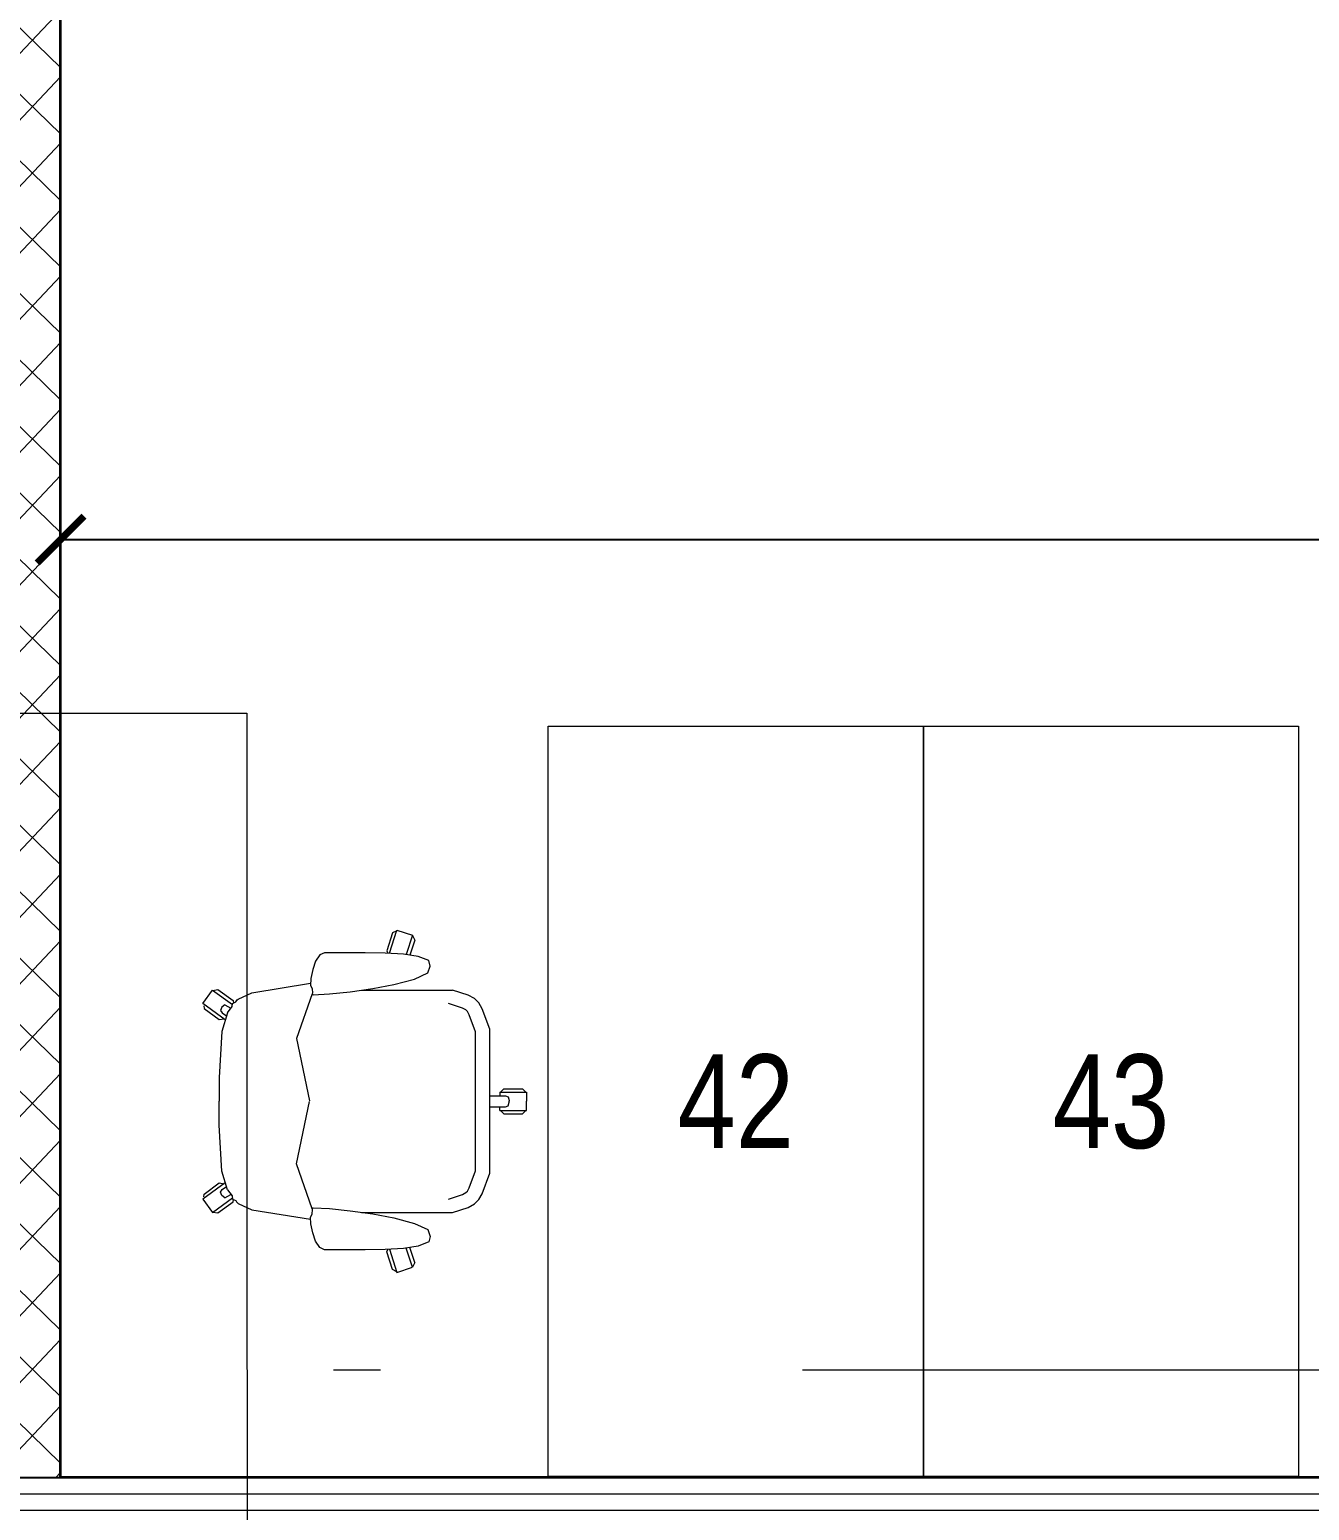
# Model space of a CAD drawing. Extents: x 6529560 to 6558080, y 5579316 to 5588131.
# Drawn here: x 6543793.836 to 6543796.565, y 5579604.228 to 5579607.385 of the extents above; entities that cross this region are included whole.
import ezdxf
from ezdxf.enums import TextEntityAlignment as Align

# ---------------------------------------------------------------- set-up
doc = ezdxf.new("R2010")
doc.units = 0
doc.header["$MEASUREMENT"] = 0
doc.header["$PDSIZE"] = -5
doc.linetypes.add('ACAD_ISO10W100', pattern=[18, 12, -3, 0, -3])
doc.linetypes.add('GR_SOLID', pattern=[0])
doc.layers.get('0').update_dxf_attribs({"color": 2, "linetype": 'CONTINUOUS', "lineweight": 5})
doc.layers.get('Defpoints').update_dxf_attribs({"linetype": 'CONTINUOUS'})
for name, color, linetype, lineweight in [('arch_fundamenty na rzucie', 3, 'CONTINUOUS', 15), ('arch_meble', 5, 'GR_SOLID', 13), ('arch_osie', 181, 'CONTINUOUS', 5), ('arch_powierzchnia', 6, 'CONTINUOUS', 35), ('arch_sciany dzialowe cienkie na hali', 52, 'CONTINUOUS', 15), ('arch_sciany wewnetrzne gk', 70, 'CONTINUOUS', 25), ('arch_sciany wewntrzne gk wypelnienie', 70, 'CONTINUOUS', 13), ('arch_wymiary', 2, 'CONTINUOUS', 13)]:
    doc.layers.add(name, color=color, linetype=linetype, lineweight=lineweight)
doc.styles.add('ISO8', font='iso8.shx', dxfattribs={"width": 0.7})
doc.styles.add('ROMANS', font='romans.shx', dxfattribs={"width": 0.8})
doc.styles.get("Standard").update_dxf_attribs({"font": 'arial.ttf', "width": 0.75})
doc.dimstyles.new('biura', dxfattribs={"dimtxt": 0.25, "dimasz": 0.1, "dimexe": 0.18, "dimexo": 0.0625, "dimgap": 0.04, "dimtad": 1, "dimdec": 1, "dimlfac": 100, "dimzin": 0, "dimdsep": 46, "dimtxsty": 'ISO8', "dimblk": 'ARCHTICK', "dimcen": 0.09, "dimadec": 0, "dimazin": 0, "dimtfac": 1, "dimtdec": 1, "dimtix": 1, "dimtofl": 0, "dimtmove": 0, "dimatfit": 3, "dimldrblk": 'ARCHTICK', "dimfxl": 0.2, "dimfxlon": 1, "dimtolj": 1, "dimtzin": 0, "dimarcsym": 0})
doc.dimstyles.new('D-GB-50', dxfattribs={"dimscale": 50, "dimtxt": 2.5, "dimasz": 2.5, "dimexe": 1, "dimexo": 2, "dimtad": 1, "dimdec": 0, "dimtxsty": 'ROMANS', "dimblk": 'OBLIQUE', "dimcen": 2.5, "dimdle": 1, "dimclrd": 256, "dimclre": 256, "dimclrt": 2, "dimadec": 0, "dimazin": 0, "dimtfac": 1, "dimtdec": 0, "dimtix": 1, "dimtmove": 2, "dimatfit": 3, "dimfxl": 1, "dimarcsym": 0})

# ---------------------------------------------------------------- blocks, each defined once
blk = doc.blocks.new('_ArchTick')
at = {"color": 0, "linetype": 'ByBlock', "const_width": 0.15}
blk.add_lwpolyline([(-0.5, -0.5), (0.5, 0.5)], dxfattribs=at)
blk = doc.blocks.new('*D288')
at = {"layer": 'arch_wymiary', "color": 0, "lineweight": -2, "transparency": 16777216}
for p, q in [((6543793.902183383, 5579606.497695825), (6543793.902183383, 5579606.117695826)), ((6543799.777183797, 5579606.497695825), (6543799.777183797, 5579606.117695826)), ((6543793.902183383, 5579606.297695826), (6543799.777183797, 5579606.297695826))]:
    blk.add_line(p, q, dxfattribs=at)
at = {"layer": 'Defpoints', "color": 0, "transparency": 16777216}
for p in [(6543799.777183797, 5579609.301213698), (6543793.902183383, 5579606.746896117), (6543799.777183797, 5579606.297695826)]:
    blk.add_point(p, dxfattribs=at)
at = {"layer": 'arch_wymiary', "color": 0, "lineweight": -2, "transparency": 16777216, "xscale": 0.1, "yscale": 0.1, "zscale": 0.1, "rotation": 180}
blk.add_blockref('_ArchTick', (6543793.902183383, 5579606.297695826), dxfattribs=at)
at = {"layer": 'arch_wymiary', "color": 0, "lineweight": -2, "transparency": 16777216, "xscale": 0.1, "yscale": 0.1, "zscale": 0.1}
blk.add_blockref('_ArchTick', (6543799.777183797, 5579606.297695826), dxfattribs=at)
at = {"layer": 'arch_wymiary', "color": 0, "transparency": 16777216, "insert": (6543796.83968359, 5579606.462695826), "char_height": 0.25, "attachment_point": 5, "style": 'ISO8'}
blk.add_mtext('\\A1;587.5', dxfattribs=at)
blk = doc.blocks.new('_OBLIQUE')
at = {"color": 0, "linetype": 'ByBlock', "lineweight": -2}
blk.add_line((-0.5, -0.5), (0.5, 0.5), dxfattribs=at)

msp = doc.modelspace()

# ---------------------------------------------------------------- hatches: boundary and pattern name
at = {"layer": 'arch_sciany wewntrzne gk wypelnienie'}
h = msp.add_hatch(dxfattribs=at)
h.set_pattern_fill('ANSI37', color=256, scale=0.8, angle=90)
h.set_pattern_definition([(135, (0, 0), (-0.0707106781186548, -0.0707106781186548), []), (225, (0, 0), (0.0707106781186548, -0.0707106781186548), [])])
h.paths.add_polyline_path([(6543840.473908578, 5579614.177583307), (6543840.553908579, 5579614.177648672), (6543840.553908579, 5579614.27764867), (6543840.473908578, 5579614.277583305)], flags=17)
h.paths.add_polyline_path([(6543839.373908574, 5579614.277583304), (6543839.373908574, 5579614.177583303), (6543839.63390858, 5579614.177583302), (6543839.63390858, 5579614.277583301), (6543839.553908575, 5579614.277583302), (6543839.553908587, 5579615.377583301), (6543839.453908588, 5579615.377583301), (6543839.453908575, 5579614.277583302)], flags=17)
h.paths.add_polyline_path([(6543838.273908569, 5579614.277615989), (6543838.273908569, 5579614.177615988), (6543838.533908576, 5579614.177615987), (6543838.533908576, 5579614.277615986), (6543838.453908571, 5579614.277615986), (6543838.453908583, 5579615.377615986), (6543838.353908584, 5579615.377615986), (6543838.353908571, 5579614.277615987)], flags=17)
h.paths.add_polyline_path([(6543837.35390857, 5579614.177583307), (6543837.433908571, 5579614.177648672), (6543837.433908571, 5579614.27764867), (6543837.35390857, 5579614.277583305)], flags=17)
h.paths.add_polyline_path([(6543829.525027616, 5579614.277643941), (6543829.525027616, 5579614.177643942), (6543829.705027617, 5579614.177643938), (6543829.705027617, 5579614.27764394), (6543829.705027629, 5579615.377643938), (6543829.60502763, 5579615.377643939), (6543829.605027618, 5579614.277643941)], flags=17)
h.paths.add_polyline_path([(6543828.425027611, 5579614.277643952), (6543828.425027611, 5579614.177643953), (6543828.685027618, 5579614.177643949), (6543828.685027619, 5579614.277643949), (6543828.605027613, 5579614.277643949), (6543828.605027625, 5579615.377643948), (6543828.505027626, 5579615.377643949), (6543828.505027613, 5579614.277643951)], flags=17)
h.paths.add_polyline_path([(6543789.575594979, 5579612.07764405), (6543789.575594979, 5579612.177644049), (6543789.835594984, 5579612.177644053), (6543789.835594985, 5579612.077644053), (6543789.755594981, 5579612.077644052), (6543789.755594993, 5579610.977644054), (6543789.655594994, 5579610.977644052), (6543789.655594982, 5579612.077644051)], flags=17)
h.paths.add_polyline_path([(6543788.475594974, 5579612.077644038), (6543788.475594974, 5579612.177644038), (6543788.735594979, 5579612.17764404), (6543788.73559498, 5579612.077644041), (6543788.655594976, 5579612.077644039), (6543788.655594987, 5579610.977644041), (6543788.555594988, 5579610.97764404), (6543788.555594976, 5579612.077644038)], flags=17)
h.paths.add_polyline_path([(6543787.375594969, 5579612.077644002), (6543787.375594969, 5579612.177644001), (6543787.635594974, 5579612.177644004), (6543787.635594975, 5579612.077644005), (6543787.55559497, 5579612.077644003), (6543787.555594982, 5579610.977644005), (6543787.455594983, 5579610.977644003), (6543787.455594971, 5579612.077644003)], flags=17)
h.paths.add_polyline_path([(6543786.275594964, 5579612.077644013), (6543786.275594964, 5579612.177644013), (6543786.535594969, 5579612.177644016), (6543786.53559497, 5579612.077644017), (6543786.455594966, 5579612.077644015), (6543786.455594977, 5579610.977644017), (6543786.355594977, 5579610.977644016), (6543786.355594966, 5579612.077644014)], flags=17)
h.paths.add_polyline_path([(6543785.175594958, 5579612.077644002), (6543785.175594958, 5579612.177644001), (6543785.435594964, 5579612.177644004), (6543785.435594965, 5579612.077644005), (6543785.355594961, 5579612.077644003), (6543785.355594971, 5579610.977644005), (6543785.255594972, 5579610.977644003), (6543785.25559496, 5579612.077644003)], flags=17)
h.paths.add_polyline_path([(6543784.075594953, 5579612.077644002), (6543784.075594953, 5579612.177644001), (6543784.335594958, 5579612.177644004), (6543784.33559496, 5579612.077644005), (6543784.255594955, 5579612.077644003), (6543784.255594967, 5579610.977644005), (6543784.155594967, 5579610.977644003), (6543784.155594956, 5579612.077644003)], flags=17)
h.paths.add_polyline_path([(6543789.575594977, 5579614.277643952), (6543789.575594977, 5579614.177643953), (6543789.835594983, 5579614.177643949), (6543789.835594984, 5579614.277643949), (6543789.755594978, 5579614.277643949), (6543789.755594992, 5579615.377643948), (6543789.655594991, 5579615.377643949), (6543789.655594979, 5579614.277643951)], flags=17)
h.paths.add_polyline_path([(6543788.475594972, 5579614.277643961), (6543788.475594972, 5579614.177643962), (6543788.735594978, 5579614.177643958), (6543788.735594978, 5579614.277643957), (6543788.655594974, 5579614.277643959), (6543788.655594986, 5579615.377643957), (6543788.555594987, 5579615.377643959), (6543788.555594974, 5579614.27764396)], flags=17)
h.paths.add_polyline_path([(6543787.375594968, 5579614.27764397), (6543787.375594968, 5579614.17764397), (6543787.635594973, 5579614.177643968), (6543787.635594974, 5579614.277643967), (6543787.55559497, 5579614.277643968), (6543787.555594982, 5579615.377643968), (6543787.455594983, 5579615.377643968), (6543787.45559497, 5579614.277643969)], flags=17)
h.paths.add_polyline_path([(6543786.275594964, 5579614.277643985), (6543786.275594964, 5579614.177643986), (6543786.535594969, 5579614.177643983), (6543786.53559497, 5579614.277643982), (6543786.455594966, 5579614.277643982), (6543786.455594977, 5579615.377643982), (6543786.355594977, 5579615.377643982), (6543786.355594966, 5579614.277643984)], flags=17)
h.paths.add_polyline_path([(6543785.175594958, 5579614.277643994), (6543785.175594958, 5579614.177643994), (6543785.435594964, 5579614.177643992), (6543785.435594965, 5579614.277643992), (6543785.355594961, 5579614.277643993), (6543785.355594971, 5579615.377643992), (6543785.255594972, 5579615.377643992), (6543785.25559496, 5579614.277643993)], flags=17)
h.paths.add_polyline_path([(6543781.972169975, 5579609.3276456), (6543787.90719227, 5579609.3276456), (6543787.90719227, 5579609.202006787), (6543781.972169975, 5579609.202006787)])
h.paths.add_polyline_path([(6543780.361376819, 5579614.177643975), (6543780.441376822, 5579614.177643975), (6543780.441376822, 5579614.277643973), (6543780.361376819, 5579614.277643973)], flags=17)
h.paths.add_polyline_path([(6543779.341376821, 5579614.17764399), (6543779.521376822, 5579614.177643983), (6543779.521376822, 5579614.277643982), (6543779.441376821, 5579614.277643984), (6543779.441376833, 5579615.377643982), (6543779.341376834, 5579615.377643984)], flags=17)
h.paths.add_polyline_path([(6543833.361016615, 5579612.647213402), (6543835.208801121, 5579612.64685235), (6543835.208807006, 5579612.771917116), (6543834.409849148, 5579612.771921823), (6543834.409865301, 5579615.527638623), (6543834.159866853, 5579615.527638623), (6543834.159843253, 5579612.772126341), (6543833.361016615, 5579612.772126339)])
h.paths.add_polyline_path([(6543778.349814429, 5579615.527631871), (6543780.441365607, 5579615.527631871), (6543780.441365607, 5579615.377631874), (6543778.349814695, 5579615.377631874), (6543778.349825921, 5579612.917641108), (6543778.399834658, 5579612.917640253), (6543778.399834658, 5579612.792640253), (6543778.349825921, 5579612.792641118), (6543778.349825921, 5579610.852644004), (6543778.399834656, 5579610.852644004), (6543778.399834656, 5579610.727644003), (6543778.224825921, 5579610.727644003), (6543778.224815727, 5579615.527625992), (6543778.349815726, 5579615.527625987)])
h.paths.add_polyline_path([(6543828.83924719, 5579611.247649331), (6543835.958224717, 5579611.247649331), (6543835.958224717, 5579611.12264933), (6543828.83924728, 5579611.122607622)])
h.paths.add_polyline_path([(6543808.317983464, 5579612.772742757), (6543808.474744683, 5579612.772742531), (6543808.474693172, 5579615.527641331), (6543808.599693171, 5579615.527641331), (6543808.599693163, 5579612.772742414), (6543809.699693164, 5579612.772741382), (6543809.699693163, 5579612.646457298), (6543808.474796191, 5579612.644646927), (6543808.474796191, 5579612.6446483), (6543808.317986054, 5579612.644522107)])
h.paths.add_polyline_path([(6543805.22479353, 5579612.772742414), (6543807.317983462, 5579612.7727442), (6543807.317983462, 5579612.643717362), (6543805.22479829, 5579612.642032881), (6543805.099694409, 5579612.641932258), (6543805.099693162, 5579615.527642674), (6543805.224693162, 5579615.527649358)])
h.paths.add_polyline_path([(6543816.893979587, 5579612.77274695), (6543817.054669193, 5579612.772747037), (6543817.054667, 5579615.527675202), (6543817.17966702, 5579615.527641677), (6543817.179701491, 5579612.772737647), (6543817.477997321, 5579612.772737645), (6543817.477997874, 5579612.651888405), (6543816.893981201, 5579612.651576444)])
h.paths.add_polyline_path([(6543805.224693852, 5579611.122640491), (6543805.224693852, 5579610.913028248), (6543805.099693852, 5579610.913028246), (6543805.099693854, 5579611.122640491), (6543805.099693854, 5579611.24764049), (6543819.105806204, 5579611.24764049), (6543819.105806204, 5579611.122276754)])
h.paths.add_polyline_path([(6543745.123330788, 5579608.632647505), (6543744.999702099, 5579608.632649105), (6543744.999702099, 5579608.507649107), (6543745.123330788, 5579608.507647504)], flags=17)
h.paths.add_polyline_path([(6543748.446571044, 5579609.862647505), (6543748.446571044, 5579609.737649101), (6543749.439646533, 5579609.737647505), (6543749.439646533, 5579615.527641583), (6543749.189959978, 5579615.5276819), (6543749.189959978, 5579614.257648535), (6543747.863815606, 5579614.257648535), (6543747.863815606, 5579614.319091632), (6543747.738824341, 5579614.319091632), (6543747.738824371, 5579614.257648535), (6543746.119675754, 5579614.257649025), (6543746.119675754, 5579614.132647428), (6543746.669679385, 5579614.132688155), (6543746.669688122, 5579614.014686343), (6543746.79468271, 5579614.014686343), (6543746.79468271, 5579614.132648536), (6543749.314959979, 5579614.132648536), (6543749.314959979, 5579612.579351942), (6543746.794679387, 5579612.579351943), (6543746.794679387, 5579613.014686343), (6543746.669682709, 5579613.014686343), (6543746.669682709, 5579612.389567339), (6543746.794679387, 5579612.389567339), (6543746.794679387, 5579612.454351944), (6543749.314959979, 5579612.454351943), (6543749.314959979, 5579609.862647505)])
h.paths.add_polyline_path([(6543746.428782015, 5579609.862649101), (6543746.428782015, 5579609.737647505), (6543747.107352153, 5579609.737647505), (6543747.107360887, 5579609.680573947), (6543747.232360886, 5579609.680573947), (6543747.232360886, 5579609.737647505), (6543747.446571045, 5579609.737647505), (6543747.446571045, 5579609.862649101), (6543746.794679387, 5579609.862647506), (6543746.794679387, 5579611.389567339), (6543746.669682709, 5579611.389567339), (6543746.669679388, 5579609.862647506)])
h.paths.add_polyline_path([(6543744.999702099, 5579607.402649105), (6543744.999702099, 5579607.277649105), (6543747.007360886, 5579607.277184575), (6543747.007360886, 5579607.160867225), (6543747.232360886, 5579607.160867225), (6543747.232360886, 5579608.680573947), (6543747.107360886, 5579608.680573946), (6543747.107352152, 5579608.632647506), (6543746.123330788, 5579608.632647505), (6543746.123330792, 5579608.507647504), (6543746.982352152, 5579608.507647504), (6543746.982360886, 5579607.402606367)])
h.paths.add_polyline_path([(6543820.237872684, 5579612.67773972), (6543820.362872734, 5579612.67773972), (6543820.362872732, 5579612.399858655), (6543820.237872682, 5579612.399858655)])
h.paths.add_polyline_path([(6543799.182193707, 5579609.327006783), (6543799.182193707, 5579609.202011576), (6543799.77720805, 5579609.202011576), (6543799.77720805, 5579604.297651766), (6543799.902208051, 5579604.297651766), (6543799.902208048, 5579609.202006796), (6543805.099707395, 5579609.202006796), (6543805.099707395, 5579604.627641475), (6543805.224707393, 5579604.627641475), (6543805.224707388, 5579609.913028247), (6543805.099716125, 5579609.913028247), (6543805.099716125, 5579609.327006783)])
h.paths.add_polyline_path([(6543793.302191652, 5579609.327001902), (6543793.302191652, 5579609.202008302), (6543793.777183383, 5579609.202013182), (6543793.777183383, 5579604.297651766), (6543793.902183383, 5579604.297652569), (6543793.902183383, 5579609.202012379), (6543798.182193707, 5579609.202011576), (6543798.182193707, 5579609.327010656), (6543793.902183383, 5579609.32700872), (6543793.902183383, 5579609.527006782), (6543793.777183383, 5579609.527006782), (6543793.777183384, 5579609.327007751)])
h.paths.add_polyline_path([(6543789.00719227, 5579609.202006787), (6543789.00719227, 5579604.297651767), (6543789.132192269, 5579604.297651768), (6543789.132192269, 5579609.202006793), (6543792.302191652, 5579609.202006793), (6543792.302191652, 5579609.327000395), (6543788.907192269, 5579609.327965014), (6543788.907192269, 5579609.202326184)])
h.paths.add_polyline_path([(6543780.697193892, 5579608.457641272), (6543779.506488085, 5579608.45764271), (6543779.506488085, 5579608.332641116), (6543780.697192259, 5579608.332641119), (6543780.697192259, 5579604.297651766), (6543780.822192274, 5579604.297651768), (6543780.822192244, 5579608.332641117), (6543780.822192243, 5579608.454722951), (6543780.822192247, 5579609.202006769), (6543780.972169976, 5579609.202965008), (6543780.972169976, 5579609.327326192), (6543780.697195262, 5579609.327006784), (6543780.697192523, 5579608.457641272)])
h.paths.add_polyline_path([(6543778.224825921, 5579604.297651767), (6543778.349825922, 5579604.297651766), (6543778.349825922, 5579608.332641116), (6543778.506488084, 5579608.332642711), (6543778.506488102, 5579608.457641076), (6543778.224825921, 5579608.457641076)])
h.paths.add_polyline_path([(6543783.155587191, 5579615.527644002), (6543783.155587191, 5579615.377644002), (6543790.755594967, 5579615.377644002), (6543790.755594967, 5579615.527608423)], flags=17)
h.paths.add_polyline_path([(6543837.353912119, 5579615.527608423), (6543837.353912119, 5579615.377608424), (6543840.553907954, 5579615.377610054), (6543840.553907878, 5579615.527608465)], flags=17)
h.paths.add_polyline_path([(6543827.505027612, 5579615.52764001), (6543827.505027612, 5579615.37764001), (6543831.2158289, 5579615.37764001), (6543831.2158289, 5579615.527638687)], flags=17)
h.paths.add_polyline_path([(6543825.255011938, 5579615.52764001), (6543825.255011938, 5579615.37764001), (6543827.255027697, 5579615.377641029), (6543827.255027697, 5579615.52764001)])
h.paths.add_polyline_path([(6543783.155592786, 5579612.177644101), (6543783.235594954, 5579612.177644005), (6543783.235594954, 5579612.077644003), (6543783.155592786, 5579612.0776441)], flags=17)
h.paths.add_polyline_path([(6543784.075594953, 5579614.277644004), (6543784.075594953, 5579614.177644004), (6543784.335594958, 5579614.177644002), (6543784.33559496, 5579614.277644002), (6543784.255594955, 5579614.277644004), (6543784.255594967, 5579615.377644001), (6543784.155594967, 5579615.377644002), (6543784.155594956, 5579614.277644004)], flags=17)
h.paths.add_polyline_path([(6543783.155594955, 5579614.177644014), (6543783.235594954, 5579614.177644014), (6543783.235594954, 5579614.277644012), (6543783.155594955, 5579614.277644012)], flags=17)
h.paths.add_polyline_path([(6543827.505027612, 5579614.177611269), (6543827.585027614, 5579614.177676635), (6543827.585027614, 5579614.277676633), (6543827.505027612, 5579614.277611268)], flags=17)
h.paths.add_polyline_path([(6543745.599693336, 5579615.5276819), (6543747.863815606, 5579615.5276819), (6543747.863815606, 5579615.319091632), (6543747.738815605, 5579615.319091632), (6543747.738815605, 5579615.402681899), (6543745.069693336, 5579615.402681899), (6543745.069693336, 5579615.477648036), (6543745.599693336, 5579615.477648036)])
h.paths.add_polyline_path([(6543827.839247191, 5579611.247649331), (6543827.839247248, 5579611.122646664), (6543827.592183255, 5579611.122646549), (6543827.592183262, 5579604.297651766), (6543827.467312976, 5579604.297649434), (6543827.467298472, 5579611.399858438), (6543827.592183255, 5579611.399858654), (6543827.592183256, 5579611.247667825)])
h.paths.add_polyline_path([(6543837.22890073, 5579615.527638687), (6543837.353912119, 5579615.527638687), (6543837.353907421, 5579613.872753843), (6543837.228896032, 5579613.872753843)])
h.paths.add_polyline_path([(6543836.208807007, 5579612.772754191), (6543836.208807007, 5579612.647757458), (6543837.828907539, 5579612.647760095), (6543837.828907539, 5579611.247686332), (6543836.958224717, 5579611.247649331), (6543836.958224717, 5579611.122650908), (6543837.953909791, 5579611.122650913), (6543837.953914312, 5579612.647748583), (6543840.678908602, 5579612.647740743), (6543840.678908609, 5579615.527638317), (6543840.553907878, 5579615.527638686), (6543840.553909282, 5579612.77275742), (6543837.353907514, 5579612.772755825), (6543837.35390262, 5579612.872753844), (6543837.22889999, 5579612.872753844), (6543837.228904794, 5579612.77275576)])
h.paths.add_polyline_path([(6543831.2158289, 5579615.527638687), (6543831.34083043, 5579615.527638687), (6543831.34083043, 5579613.872753847), (6543831.2158289, 5579613.872753847)], flags=17)
h.paths.add_polyline_path([(6543826.398084215, 5579612.772750428), (6543826.398084401, 5579612.647743842), (6543827.467312969, 5579612.647744989), (6543827.467312967, 5579612.399858652), (6543827.592183252, 5579612.399858652), (6543827.592183255, 5579612.647745205), (6543832.361016614, 5579612.647753844), (6543832.361016614, 5579612.772753844), (6543831.34083043, 5579612.772753844), (6543831.34083043, 5579612.872753844), (6543831.215830198, 5579612.87275378), (6543831.215830303, 5579612.772752684), (6543827.505027612, 5579612.772752684), (6543827.505027612, 5579615.52764001), (6543827.255027621, 5579615.527639882), (6543827.255029025, 5579612.772750659)])
h.paths.add_polyline_path([(6543818.477997318, 5579612.772737647), (6543818.554667768, 5579612.772737647), (6543818.554667768, 5579612.647737482), (6543818.477997318, 5579612.647737482)])
h.paths.add_polyline_path([(6543825.255011938, 5579612.772749634), (6543825.398084216, 5579612.772749634), (6543825.398084216, 5579612.647742368), (6543825.255011938, 5579612.647742368)])
h.paths.add_polyline_path([(6543821.662872733, 5579611.247688818), (6543821.662872733, 5579611.122640033), (6543823.777289503, 5579611.1226514), (6543823.777289503, 5579609.435285017), (6543820.362872732, 5579609.435285017), (6543820.362842877, 5579609.310026228), (6543823.777259483, 5579609.309334168), (6543823.777259483, 5579608.060255593), (6543822.30179626, 5579608.060255593), (6543822.301805819, 5579607.935151793), (6543823.90193208, 5579607.935255579), (6543823.902703599, 5579611.247688818)])
h.paths.add_polyline_path([(6543820.105806204, 5579611.247689692), (6543820.105806204, 5579611.122175728), (6543820.237872682, 5579611.122162385), (6543820.237872682, 5579604.297651766), (6543820.362183444, 5579604.297651766), (6543820.3625344, 5579609.310148065), (6543820.362857805, 5579609.31026457), (6543820.362857805, 5579609.435417349), (6543820.362872732, 5579609.435285017), (6543820.362872732, 5579611.1226514), (6543820.662872733, 5579611.122640033), (6543820.662870459, 5579611.247645492), (6543820.362872732, 5579611.247640033), (6543820.362872732, 5579611.399858654), (6543820.237872682, 5579611.399858654), (6543820.237872682, 5579611.247656587)])
h.paths.add_polyline_path([(6543801.009680382, 5579610.852644002), (6543801.009680382, 5579610.727645598), (6543803.699683141, 5579610.727644003), (6543803.699683141, 5579615.527642674), (6543803.574683138, 5579615.527642674), (6543803.57468316, 5579610.85264402)])
h.paths.add_polyline_path([(6543795.077379227, 5579610.852644005), (6543795.077379227, 5579610.727644003), (6543800.009680381, 5579610.727644003), (6543800.009680381, 5579610.852644004), (6543799.766101673, 5579610.852644004), (6543799.766101673, 5579615.527642674), (6543799.641101672, 5579615.527642674), (6543799.641101673, 5579610.852644002)])
h.paths.add_polyline_path([(6543793.902183383, 5579610.727644003), (6543794.077379227, 5579610.727644003), (6543794.077379227, 5579610.852644007), (6543793.902183377, 5579610.852644007), (6543793.902183377, 5579615.527642674), (6543793.777183376, 5579615.527642674), (6543793.777183384, 5579610.852644007), (6543792.770377547, 5579610.852644004), (6543792.770377547, 5579610.727644003), (6543793.777183384, 5579610.727644003), (6543793.777183384, 5579610.527644003), (6543793.902183383, 5579610.527644003)])
h.paths.add_polyline_path([(6543783.155595925, 5579612.853053505), (6543783.03058719, 5579612.853053505), (6543783.030587192, 5579610.852644004), (6543782.049914089, 5579610.852644004), (6543782.049914089, 5579610.727645599), (6543782.994817046, 5579610.7276456), (6543782.994825782, 5579610.7276456), (6543783.119817049, 5579610.7276456), (6543783.119817046, 5579610.727644004), (6543791.770377546, 5579610.727645598), (6543791.770377546, 5579610.852644004), (6543790.880594968, 5579610.852644005), (6543790.880594205, 5579615.527644007), (6543790.755594967, 5579615.527644007), (6543790.755594969, 5579610.977644008), (6543783.155587192, 5579610.977644003)])
h.paths.add_polyline_path([(6543783.03058719, 5579613.853053506), (6543783.155587191, 5579613.853053506), (6543783.155587191, 5579615.527644002), (6543783.03058719, 5579615.527644002)], flags=17)
h.paths.add_polyline_path([(6543780.441376833, 5579615.527645331), (6543780.441376835, 5579612.917640253), (6543779.399834651, 5579612.917640253), (6543779.399834658, 5579612.792640253), (6543780.441376835, 5579612.792640253), (6543780.441376835, 5579610.852644004), (6543779.399834656, 5579610.852644004), (6543779.399834656, 5579610.727645599), (6543781.049914088, 5579610.727645599), (6543781.049914088, 5579610.8526456), (6543780.641373033, 5579610.852644004), (6543780.641373032, 5579615.52764535)])
h.paths.add_polyline_path([(6543747.007360884, 5579606.160867224), (6543747.132360887, 5579606.160867224), (6543747.132352156, 5579604.297651766), (6543747.007352153, 5579604.297651766)])
h.paths.add_polyline_path([(6543745.06970212, 5579609.862647505), (6543745.428782016, 5579609.862647505), (6543745.428782016, 5579609.737647505), (6543745.06970212, 5579609.737647505)])
h.paths.add_polyline_path([(6543745.069693336, 5579614.257647429), (6543745.119675755, 5579614.257647429), (6543745.119675755, 5579614.132649025), (6543745.069693336, 5579614.132649025)])
h.paths.add_polyline_path([(6543815.893979589, 5579612.651389023), (6543810.699693164, 5579612.648267668), (6543810.699693164, 5579612.772741382), (6543813.599693167, 5579612.772745148), (6543813.599693167, 5579615.527675202), (6543813.724693166, 5579615.527675202), (6543813.724693166, 5579612.772745216), (6543815.893979588, 5579612.772741382)])

# ---------------------------------------------------------------- linework, layer by layer
at = {"layer": 'arch_fundamenty na rzucie', "extrusion": (-4.9482356e-09, -8.031561e-10, 1)}
msp.add_lwpolyline([(6543794.299588728, 5579605.927745289), (6543794.299874589, 5579603.127745305), (6543792.299874596, 5579603.127541131), (6543792.299588737, 5579605.927541113)], close=True, dxfattribs=at)
at = {"layer": 'arch_meble'}
for p, q in [((6543794.609866644, 5579605.458950732, 6.604064671682199), (6543794.597506645, 5579605.420900731, 6.604064671682199)), ((6543794.603476644, 5579605.415660731, 6.604064671682199), (6543794.619446645, 5579605.464800729, 6.604064671682199)), ((6543794.619069326, 5579605.463639717, 6.604064671682199), (6543794.609866644, 5579605.458950732, 6.604064671682199)), ((6543794.619446645, 5579605.464800729, 6.604064671682199), (6543794.652736644, 5579605.453990731, 6.604064671682199)), ((6543794.652736644, 5579605.453990731, 6.604064671682199), (6543794.639397924, 5579605.412933293, 6.604064671682199)), ((6543794.657416644, 5579605.443490729, 6.604064671682199), (6543794.647103086, 5579605.411748448, 6.604064671682199)), ((6543794.65247883, 5579605.453197155, 6.604064671682199), (6543794.657416644, 5579605.443490729, 6.604064671682199)), ((6543794.454906644, 5579605.412160729, 6.604064671682199), (6543794.445856645, 5579605.398520729, 6.604064671682199)), ((6543794.464706645, 5579605.416720728, 6.604064671682199), (6543794.454906644, 5579605.412160729, 6.604064671682199)), ((6543794.551406644, 5579605.41685073, 6.604064671682199), (6543794.464706645, 5579605.416720728, 6.604064671682199)), ((6543794.594486645, 5579605.416180732, 6.604064671682199), (6543794.551406644, 5579605.41685073, 6.604064671682199)), ((6543794.633236644, 5579605.413880734, 6.604064671682199), (6543794.594486645, 5579605.416180732, 6.604064671682199)), ((6543794.597506645, 5579605.420900731, 6.604064671682199), (6543794.600080779, 5579605.415848692, 6.604064671682199)), ((6543794.664776645, 5579605.409030731, 6.604064671682199), (6543794.633236644, 5579605.413880734, 6.604064671682199)), ((6543794.687266645, 5579605.400000732, 6.604064671682199), (6543794.664776645, 5579605.409030731, 6.604064671682199)), ((6543794.439726646, 5579605.38083073, 6.604064671682199), (6543794.436036647, 5579605.361670729, 6.604064671682199)), ((6543794.445856645, 5579605.398520729, 6.604064671682199), (6543794.439726646, 5579605.38083073, 6.604064671682199)), ((6543794.684936646, 5579605.373610734, 6.604064671682199), (6543794.690306644, 5579605.388090732, 6.604064671682199)), ((6543794.690306644, 5579605.388090732, 6.604064671682199), (6543794.687266645, 5579605.400000732, 6.604064671682199)), ((6543794.310196647, 5579605.331430728, 6.604064671682199), (6543794.435409982, 5579605.351513269, 6.604064671682199)), ((6543794.436036647, 5579605.361670729, 6.604064671682199), (6543794.435126645, 5579605.34692073, 6.604064671682199)), ((6543794.435126645, 5579605.34692073, 6.604064671682199), (6543794.438696647, 5579605.34041073, 6.604064671682199)), ((6543794.568176645, 5579605.34039073, 6.604064671682199), (6543794.612766645, 5579605.348810731, 6.604064671682199)), ((6543794.612766645, 5579605.348810731, 6.604064671682199), (6543794.656756646, 5579605.360660732, 6.604064671682199)), ((6543794.656756646, 5579605.360660732, 6.604064671682199), (6543794.684936646, 5579605.373610734, 6.604064671682199)), ((6543794.205626645, 5579605.308710727, 6.604064671682199), (6543794.226196646, 5579605.337030727, 6.604064671682199)), ((6543794.226196646, 5579605.337030727, 6.604064671682199), (6543794.268566042, 5579605.306244203, 6.604064671682199)), ((6543794.22686262, 5579605.336546817, 6.604064671682199), (6543794.237626647, 5579605.338240727, 6.604064671682199)), ((6543794.237626647, 5579605.338240727, 6.604064671682199), (6543794.269986647, 5579605.314730729, 6.604064671682199)), ((6543794.269986647, 5579605.314730729, 6.604064671682199), (6543794.270804034, 5579605.30954403, 6.604064671682199)), ((6543794.276166646, 5579605.311930728, 6.604064671682199), (6543794.277026647, 5579605.314250726, 6.604064671682199)), ((6543794.277026647, 5579605.314250726, 6.604064671682199), (6543794.278432093, 5579605.315975587, 6.604064671682199)), ((6543794.278432093, 5579605.315975587, 6.604064671682199), (6543794.280526644, 5579605.317990727, 6.604064671682199)), ((6543794.280526644, 5579605.317990727, 6.604064671682199), (6543794.310196647, 5579605.331430728, 6.604064671682199)), ((6543794.438801699, 5579605.329361491, 6.604064671682199), (6543794.405466647, 5579605.233610729, 6.604064671682199)), ((6543794.438696647, 5579605.34041073, 6.604064671682199), (6543794.439236647, 5579605.330680731, 6.604064671682199)), ((6543794.439236647, 5579605.330680731, 6.604064671682199), (6543794.438801699, 5579605.329361491, 6.604064671682199)), ((6543794.438801699, 5579605.329361491, 6.604064671682199), (6543794.440956645, 5579605.327070729, 6.604064671682199)), ((6543794.440956645, 5579605.327070729, 6.604064671682199), (6543794.475526647, 5579605.328930729, 6.604064671682199)), ((6543794.475526647, 5579605.328930729, 6.604064671682199), (6543794.519436645, 5579605.33347073, 6.604064671682199)), ((6543794.519436645, 5579605.33347073, 6.604064671682199), (6543794.568176645, 5579605.34039073, 6.604064671682199)), ((6543794.544017948, 5579605.336960731, 6.604064671682199), (6543794.738226646, 5579605.336960732, 6.604064671682199)), ((6543794.771246647, 5579605.326470733, 6.604064671682199), (6543794.738226646, 5579605.336960732, 6.604064671682199)), ((6543794.784766646, 5579605.318860733, 6.604064671682199), (6543794.771246647, 5579605.326470733, 6.604064671682199)), ((6543794.793916646, 5579605.309710732, 6.604064671682199), (6543794.784766646, 5579605.318860733, 6.604064671682199)), ((6543794.253454944, 5579605.273956672, 6.604064671682199), (6543794.205626645, 5579605.308710727, 6.604064671682199)), ((6543794.207334594, 5579605.303471209, 6.604064671682199), (6543794.208236647, 5579605.297790728, 6.604064671682199)), ((6543794.208236647, 5579605.297790728, 6.604064671682199), (6543794.240625021, 5579605.274285239, 6.604064671682199)), ((6543794.246116647, 5579605.300970727, 6.604064671682199), (6543794.243296646, 5579605.293720727, 6.604064671682199)), ((6543794.243296646, 5579605.293720727, 6.604064671682199), (6543794.246776647, 5579605.288500728, 6.604064671682199)), ((6543794.257966645, 5579605.288820729, 6.604064671682199), (6543794.245846647, 5579605.248890727, 6.604064671682199)), ((6543794.252186645, 5579605.305850726, 6.604064671682199), (6543794.246116647, 5579605.300970727, 6.604064671682199)), ((6543794.246776647, 5579605.288500728, 6.604064671682199), (6543794.255855796, 5579605.281906107, 6.604064671682199)), ((6543794.252186645, 5579605.305850726, 6.604064671682199), (6543794.265302027, 5579605.298555192, 6.604064671682199)), ((6543794.257966645, 5579605.288820729, 6.604064671682199), (6543794.267856022, 5579605.301944487, 6.604064671682199)), ((6543794.267856022, 5579605.301944487, 6.604064671682199), (6543794.268976646, 5579605.308730727, 6.604064671682199)), ((6543794.268976646, 5579605.308730727, 6.604064671682199), (6543794.276166646, 5579605.311930728, 6.604064671682199)), ((6543794.759254759, 5579605.298890083, 6.604064671682199), (6543794.72916856, 5579605.308448053, 6.604064671682199)), ((6543794.766514911, 5579605.294803561, 6.604064671682199), (6543794.759254759, 5579605.298890083, 6.604064671682199)), ((6543794.769881787, 5579605.291436684, 6.604064671682199), (6543794.766514911, 5579605.294803561, 6.604064671682199)), ((6543794.77376398, 5579605.284572835, 6.604064671682199), (6543794.769881787, 5579605.291436684, 6.604064671682199)), ((6543794.787249732, 5579605.248141304, 6.604064671682199), (6543794.77376398, 5579605.284572835, 6.604064671682199)), ((6543794.800986646, 5579605.297210735, 6.604064671682199), (6543794.793916646, 5579605.309710732, 6.604064671682199)), ((6543794.817166647, 5579605.253500733, 6.604064671682199), (6543794.800986646, 5579605.297210735, 6.604064671682199)), ((6543794.240625021, 5579605.274285239, 6.604064671682199), (6543794.25078029, 5579605.275900188, 6.604064671682199)), ((6543794.81716665, 5579604.946548717, 6.604064671682199), (6543794.817166647, 5579605.253500733, 6.604064671682199)), ((6543794.245846647, 5579605.248890727, 6.604064671682199), (6543794.24038665, 5579605.150890726, 6.604064671682199)), ((6543794.405466647, 5579605.233610729, 6.604064671682199), (6543794.432586649, 5579605.10063073, 6.604064671682199)), ((6543794.787249735, 5579604.951908144, 6.604064671682199), (6543794.787249732, 5579605.248141304, 6.604064671682199)), ((6543794.24038665, 5579605.150890726, 6.604064671682199), (6543794.239983354, 5579605.100024719, 6.604064671682199)), ((6543794.839946649, 5579605.119470734, 6.604064671682199), (6543794.847246648, 5579605.126770734, 6.604064671682199)), ((6543794.847246648, 5579605.126770734, 6.604064671682199), (6543794.887246648, 5579605.126770734, 6.604064671682199)), ((6543794.887246648, 5579605.126770734, 6.604064671682199), (6543794.894546648, 5579605.119470735, 6.604064671682199)), ((6543794.24038665, 5579605.04915871, 6.604064671682199), (6543794.239983354, 5579605.100024719, 6.604064671682199)), ((6543794.40546665, 5579604.966438712, 6.604064671682199), (6543794.432586649, 5579605.099418714, 6.604064671682199)), ((6543794.817166648, 5579605.111630733, 6.604064671682199), (6543794.850596648, 5579605.111630735, 6.604064671682199)), ((6543794.83874665, 5579605.119470734, 6.604064671682199), (6543794.838746649, 5579605.111630733, 6.604064671682199)), ((6543794.83874665, 5579605.119470734, 6.604064671682199), (6543794.895776648, 5579605.119470734, 6.604064671682199)), ((6543794.850596648, 5579605.111630735, 6.604064671682199), (6543794.856486649, 5579605.109450734, 6.604064671682199)), ((6543794.856486649, 5579605.109450734, 6.604064671682199), (6543794.858466648, 5579605.101930734, 6.604064671682199)), ((6543794.856486648, 5579605.090598717, 6.604064671682199), (6543794.858466648, 5579605.098118718, 6.604064671682199)), ((6543794.858466648, 5579605.101930734, 6.604064671682199), (6543794.858466648, 5579605.100024727, 6.604064671682199)), ((6543794.858466648, 5579605.098118718, 6.604064671682199), (6543794.858466648, 5579605.100024727, 6.604064671682199)), ((6543794.895776648, 5579605.119470734, 6.604064671682199), (6543794.895776649, 5579605.100024727, 6.604064671682199)), ((6543794.895776649, 5579605.080578718, 6.604064671682199), (6543794.895776649, 5579605.100024727, 6.604064671682199)), ((6543794.817166648, 5579605.088418717, 6.604064671682199), (6543794.850596648, 5579605.088418717, 6.604064671682199)), ((6543794.83874665, 5579605.080578718, 6.604064671682199), (6543794.83874665, 5579605.088418717, 6.604064671682199)), ((6543794.83874665, 5579605.080578718, 6.604064671682199), (6543794.895776649, 5579605.080578718, 6.604064671682199)), ((6543794.839946649, 5579605.080578718, 6.604064671682199), (6543794.847246649, 5579605.073278717, 6.604064671682199)), ((6543794.847246649, 5579605.073278717, 6.604064671682199), (6543794.887246649, 5579605.073278717, 6.604064671682199)), ((6543794.850596648, 5579605.088418717, 6.604064671682199), (6543794.856486648, 5579605.090598717, 6.604064671682199)), ((6543794.887246649, 5579605.073278717, 6.604064671682199), (6543794.894546647, 5579605.080578719, 6.604064671682199)), ((6543794.245846649, 5579604.95115871, 6.604064671682199), (6543794.24038665, 5579605.04915871, 6.604064671682199)), ((6543794.257966651, 5579604.91122871, 6.604064671682199), (6543794.245846649, 5579604.95115871, 6.604064671682199)), ((6543794.438801704, 5579604.870687949, 6.604064671682199), (6543794.40546665, 5579604.966438712, 6.604064671682199)), ((6543794.773763985, 5579604.915476614, 6.604064671682199), (6543794.787249735, 5579604.951908144, 6.604064671682199)), ((6543794.800986651, 5579604.90283872, 6.604064671682199), (6543794.81716665, 5579604.946548717, 6.604064671682199)), ((6543794.253454947, 5579604.926092765, 6.604064671682199), (6543794.205626651, 5579604.891338711, 6.604064671682199)), ((6543794.208236651, 5579604.902258712, 6.604064671682199), (6543794.240625024, 5579604.925764198, 6.604064671682199)), ((6543794.240625024, 5579604.925764198, 6.604064671682199), (6543794.250780294, 5579604.92414925, 6.604064671682199)), ((6543794.243296652, 5579604.906328711, 6.604064671682199), (6543794.24677665, 5579604.911548711, 6.604064671682199)), ((6543794.246116651, 5579604.89907871, 6.604064671682199), (6543794.243296652, 5579604.906328711, 6.604064671682199)), ((6543794.24677665, 5579604.911548711, 6.604064671682199), (6543794.2558558, 5579604.918143334, 6.604064671682199)), ((6543794.257966651, 5579604.91122871, 6.604064671682199), (6543794.267856025, 5579604.898104952, 6.604064671682199)), ((6543794.759254762, 5579604.901159369, 6.604064671682199), (6543794.766514914, 5579604.905245888, 6.604064671682199)), ((6543794.766514914, 5579604.905245888, 6.604064671682199), (6543794.769881793, 5579604.908612765, 6.604064671682199)), ((6543794.769881793, 5579604.908612765, 6.604064671682199), (6543794.773763985, 5579604.915476614, 6.604064671682199)), ((6543794.205626651, 5579604.891338711, 6.604064671682199), (6543794.226196652, 5579604.863018711, 6.604064671682199)), ((6543794.207334599, 5579604.896578229, 6.604064671682199), (6543794.208236651, 5579604.902258712, 6.604064671682199)), ((6543794.226196652, 5579604.863018711, 6.604064671682199), (6543794.268566045, 5579604.893805236, 6.604064671682199)), ((6543794.23762665, 5579604.861808711, 6.604064671682199), (6543794.269986651, 5579604.885318713, 6.604064671682199)), ((6543794.252186651, 5579604.89419871, 6.604064671682199), (6543794.246116651, 5579604.89907871, 6.604064671682199)), ((6543794.252186651, 5579604.89419871, 6.604064671682199), (6543794.265302032, 5579604.901494247, 6.604064671682199)), ((6543794.267856025, 5579604.898104952, 6.604064671682199), (6543794.26897665, 5579604.891318711, 6.604064671682199)), ((6543794.26897665, 5579604.891318711, 6.604064671682199), (6543794.276166651, 5579604.888118713, 6.604064671682199)), ((6543794.269986651, 5579604.885318713, 6.604064671682199), (6543794.270804039, 5579604.89050541, 6.604064671682199)), ((6543794.276166651, 5579604.888118713, 6.604064671682199), (6543794.277026652, 5579604.885798712, 6.604064671682199)), ((6543794.277026652, 5579604.885798712, 6.604064671682199), (6543794.278432098, 5579604.884073851, 6.604064671682199)), ((6543794.278432098, 5579604.884073851, 6.604064671682199), (6543794.280526652, 5579604.882058712, 6.604064671682199)), ((6543794.280526652, 5579604.882058712, 6.604064671682199), (6543794.310196652, 5579604.868618712, 6.604064671682199)), ((6543794.438801704, 5579604.870687949, 6.604064671682199), (6543794.440956651, 5579604.872978713, 6.604064671682199)), ((6543794.440956651, 5579604.872978713, 6.604064671682199), (6543794.475526651, 5579604.871118712, 6.604064671682199)), ((6543794.729168565, 5579604.891601396, 6.604064671682199), (6543794.759254762, 5579604.901159369, 6.604064671682199)), ((6543794.738226652, 5579604.863088717, 6.604064671682199), (6543794.771246653, 5579604.873578715, 6.604064671682199)), ((6543794.771246653, 5579604.873578715, 6.604064671682199), (6543794.78476665, 5579604.881188715, 6.604064671682199)), ((6543794.78476665, 5579604.881188715, 6.604064671682199), (6543794.79391665, 5579604.890338718, 6.604064671682199)), ((6543794.79391665, 5579604.890338718, 6.604064671682199), (6543794.800986651, 5579604.90283872, 6.604064671682199)), ((6543794.226862623, 5579604.863502622, 6.604064671682199), (6543794.23762665, 5579604.861808711, 6.604064671682199)), ((6543794.310196652, 5579604.868618712, 6.604064671682199), (6543794.435409989, 5579604.848536174, 6.604064671682199)), ((6543794.43512665, 5579604.853128713, 6.604064671682199), (6543794.438696651, 5579604.859638712, 6.604064671682199)), ((6543794.436036651, 5579604.838378714, 6.604064671682199), (6543794.43512665, 5579604.853128713, 6.604064671682199)), ((6543794.438696651, 5579604.859638712, 6.604064671682199), (6543794.439236651, 5579604.869368714, 6.604064671682199)), ((6543794.439236651, 5579604.869368714, 6.604064671682199), (6543794.438801704, 5579604.870687949, 6.604064671682199)), ((6543794.475526651, 5579604.871118712, 6.604064671682199), (6543794.51943665, 5579604.866578716, 6.604064671682199)), ((6543794.51943665, 5579604.866578716, 6.604064671682199), (6543794.56817665, 5579604.859658714, 6.604064671682199)), ((6543794.544017952, 5579604.863088714, 6.604064671682199), (6543794.738226652, 5579604.863088717, 6.604064671682199)), ((6543794.56817665, 5579604.859658714, 6.604064671682199), (6543794.612766653, 5579604.851238715, 6.604064671682199)), ((6543794.612766653, 5579604.851238715, 6.604064671682199), (6543794.656756651, 5579604.839388716, 6.604064671682199)), ((6543794.43972665, 5579604.819218713, 6.604064671682199), (6543794.436036651, 5579604.838378714, 6.604064671682199)), ((6543794.44585665, 5579604.801528712, 6.604064671682199), (6543794.43972665, 5579604.819218713, 6.604064671682199)), ((6543794.656756651, 5579604.839388716, 6.604064671682199), (6543794.684936651, 5579604.826438717, 6.604064671682199)), ((6543794.684936651, 5579604.826438717, 6.604064671682199), (6543794.690306652, 5579604.811958715, 6.604064671682199)), ((6543794.690306652, 5579604.811958715, 6.604064671682199), (6543794.687266653, 5579604.800048715, 6.604064671682199)), ((6543794.454906652, 5579604.787888714, 6.604064671682199), (6543794.44585665, 5579604.801528712, 6.604064671682199)), ((6543794.464706652, 5579604.783328713, 6.604064671682199), (6543794.454906652, 5579604.787888714, 6.604064671682199)), ((6543794.551406652, 5579604.783198714, 6.604064671682199), (6543794.464706652, 5579604.783328713, 6.604064671682199)), ((6543794.594486652, 5579604.783868715, 6.604064671682199), (6543794.551406652, 5579604.783198714, 6.604064671682199)), ((6543794.633236652, 5579604.786168714, 6.604064671682199), (6543794.594486652, 5579604.783868715, 6.604064671682199)), ((6543794.597506651, 5579604.779148714, 6.604064671682199), (6543794.600080786, 5579604.784200753, 6.604064671682199)), ((6543794.609866653, 5579604.741098716, 6.604064671682199), (6543794.597506651, 5579604.779148714, 6.604064671682199)), ((6543794.603476651, 5579604.784388715, 6.604064671682199), (6543794.619446653, 5579604.735248716, 6.604064671682199)), ((6543794.664776653, 5579604.791018716, 6.604064671682199), (6543794.633236652, 5579604.786168714, 6.604064671682199)), ((6543794.652736653, 5579604.746058716, 6.604064671682199), (6543794.639397931, 5579604.787116154, 6.604064671682199)), ((6543794.657416651, 5579604.756558715, 6.604064671682199), (6543794.647103092, 5579604.788301, 6.604064671682199)), ((6543794.687266653, 5579604.800048715, 6.604064671682199), (6543794.664776653, 5579604.791018716, 6.604064671682199)), ((6543794.619446653, 5579604.735248716, 6.604064671682199), (6543794.652736653, 5579604.746058716, 6.604064671682199)), ((6543794.619069335, 5579604.736409732, 6.604064671682199), (6543794.609866653, 5579604.741098716, 6.604064671682199))]:
    msp.add_line(p, q, dxfattribs=at)
at = {"layer": 'arch_meble', "elevation": 7.228537000250071}
for points in [[(6543795.742042223, 5579605.900024727), (6543795.742042223, 5579604.300024727), (6543794.942042223, 5579604.300024727), (6543794.942042223, 5579605.900024727)], [(6543795.742042223, 5579604.300024727), (6543795.742042223, 5579605.900024727), (6543796.542042223, 5579605.900024727), (6543796.542042223, 5579604.300024727)]]:
    msp.add_lwpolyline(points, close=True, dxfattribs=at)
at = {"layer": 'arch_meble', "elevation": 6.604064671682199}
msp.add_lwpolyline([(6543794.657416651, 5579604.756558715), (6543794.652736653, 5579604.746058716)], dxfattribs=at)
at = {"layer": 'arch_osie', "linetype": 'ACAD_ISO10W100', "ltscale": 0.3, "extrusion": (-4.9483178e-09, -8.026501e-10, 1)}
msp.add_lwpolyline([(6543740.4840854, 5579604.527648018), (6543858.104664291, 5579604.5276493)], dxfattribs=at)
at = {"layer": 'arch_powierzchnia'}
msp.add_lwpolyline([(6543793.902187871, 5579609.202012318), (6543799.777212555, 5579609.202011576), (6543799.777208049, 5579604.627641515), (6543799.499691925, 5579604.627641515), (6543799.499691925, 5579604.627641515), (6543799.099691925, 5579604.627641515), (6543799.099691925, 5579604.297651766), (6543793.902183383, 5579604.297651766)], close=True, dxfattribs=at)
at = {"layer": 'arch_sciany dzialowe cienkie na hali'}
msp.add_lwpolyline([(6543793.49969182, 5579604.297651766), (6543799.099691925, 5579604.297651766), (6543799.099691925, 5579604.227647974), (6543793.49969182, 5579604.227647974)], close=True, dxfattribs=at)
msp.add_lwpolyline([(6543793.49969182, 5579604.26264987), (6543799.099691925, 5579604.262649869)], dxfattribs=at)
at = {"layer": 'arch_sciany wewnetrzne gk'}
msp.add_lwpolyline([(6543793.302191652, 5579609.327001902), (6543793.302191652, 5579609.202008302), (6543793.777183383, 5579609.202013182), (6543793.777183383, 5579604.297651766), (6543793.902183383, 5579604.297652569), (6543793.902183383, 5579609.202012379), (6543798.182193707, 5579609.202011576), (6543798.182193707, 5579609.327010656), (6543793.902183383, 5579609.32700872), (6543793.902183383, 5579609.527006782), (6543793.777183383, 5579609.527006782), (6543793.777183384, 5579609.327007751)], close=True, dxfattribs=at)

# ---------------------------------------------------------------- texts
at = {"color": 1, "width": 0.8}
for s, p in [('42', (6543795.342042223, 5579605.100024727)), ('43', (6543796.142042223, 5579605.100024727))]:
    msp.add_text(s, height=0.2, dxfattribs=at).set_placement(p, align=Align.MIDDLE_CENTER)

# ---------------------------------------------------------------- dimensions: what is measured, and where the dimension line sits
at = {"layer": 'arch_wymiary'}
dim = msp.add_linear_dim(base=(6543799.777183797, 5579606.297695826), p1=(6543793.902183383, 5579606.746896117, 7.228537000605914), p2=(6543799.777183797, 5579609.301213698, 14.57780697801182), dimstyle='biura', dxfattribs=at)
dim.commit()
dim.dimension.update_dxf_attribs({"geometry": '*D288', "text_midpoint": (6543796.83968359, 5579606.462695826)})

# ---------------------------------------------------------------- leaders
at = {"color": 1}
msp.add_leader([(6543788.858376611, 5579497.696539732, -27.82502043707615), (6543789.695716388, 5579499.196916517, -27.82502043707615), (6543797.270608837, 5579499.196916517, -27.82502043707615)], dimstyle='D-GB-50', override={"dimclrd": 0}, dxfattribs=at)

doc.saveas('drawing.dxf')
